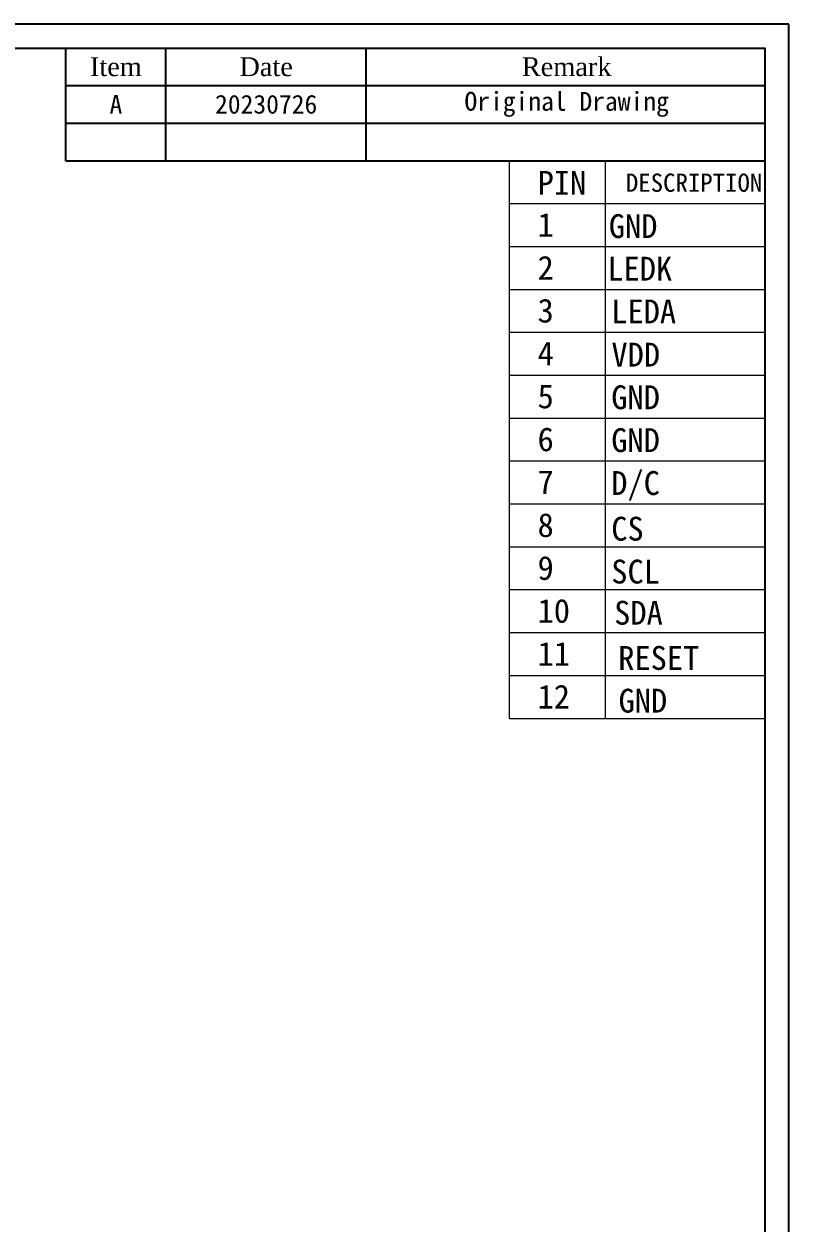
# Model space of a CAD drawing. Header units: millimetres. Extents: x 1414 to 1578, y 492 to 601.
# Drawn here: x 1534.5 to 1577.8, y 532.6 to 600.6 of the extents above; entities that cross this region are included whole.
import ezdxf

# ---------------------------------------------------------------- set-up
doc = ezdxf.new("R2010")
doc.units = ezdxf.units.MM
doc.layers.add('Frame', color=7, linetype='Continuous')
doc.styles.add('宋体', font='')
doc.styles.get('宋体').set_extended_font_data('SimSun')

msp = doc.modelspace()

# ---------------------------------------------------------------- linework, layer by layer
at = {"linetype": 'Continuous', "lineweight": 0}
for p, q in [((1567.44, 561.27), (1567.44, 592.867)), ((1561.99, 590.437), (1576.473, 590.437)), ((1561.99, 588.006), (1576.473, 588.006)), ((1561.99, 585.576), (1576.473, 585.576)), ((1561.99, 583.145), (1576.473, 583.145)), ((1561.99, 580.715), (1576.473, 580.715)), ((1561.99, 578.284), (1576.473, 578.284)), ((1561.99, 575.854), (1576.473, 575.854)), ((1561.99, 573.423), (1576.473, 573.423)), ((1561.99, 570.992), (1576.473, 570.992)), ((1561.99, 568.562), (1576.473, 568.562)), ((1561.99, 566.131), (1576.473, 566.131)), ((1561.99, 563.701), (1576.473, 563.701)), ((1561.99, 561.27), (1576.473, 561.27))]:
    msp.add_line(p, q, dxfattribs=at)
msp.add_lwpolyline([(1561.99, 561.27), (1561.99, 592.867), (1576.473, 592.867), (1576.473, 561.27)], dxfattribs=at)
at = {"layer": 'Frame', "color": 7}
for p, q in [((1536.848, 592.867), (1536.848, 599.254)), ((1542.525, 592.867), (1542.525, 599.254)), ((1553.879, 592.867), (1553.879, 599.254)), ((1536.848, 597.125), (1576.473, 597.125)), ((1536.848, 594.996), (1576.473, 594.996)), ((1536.848, 594.996), (1576.473, 594.996)), ((1536.848, 592.867), (1576.473, 592.867))]:
    msp.add_line(p, q, dxfattribs=at)
for points in [[(1577.836, 600.617), (1414.269, 600.617), (1414.269, 491.572), (1577.836, 491.572)], [(1576.473, 492.935), (1415.632, 492.935), (1415.632, 599.254), (1576.473, 599.254)]]:
    msp.add_lwpolyline(points, close=True, dxfattribs=at)

# ---------------------------------------------------------------- texts
at = {"linetype": 'Continuous', "lineweight": 0, "style": '宋体'}
for s, height, p in [('PIN', 1.3503, (1563.586, 590.943)), ('DESCRIPTION', 1.03328, (1568.59, 591.108)), ('1', 1.35, (1563.586, 588.561)), ('GND', 1.3503, (1567.625, 588.49)), ('2', 1.35, (1563.586, 586.13)), ('LEDK', 1.3503, (1567.539, 586.077)), ('3', 1.35, (1563.586, 583.7)), ('LEDA', 1.3503, (1567.763, 583.652)), ('4', 1.35, (1563.586, 581.269)), ('VDD', 1.3503, (1567.771, 581.205)), ('5', 1.35, (1563.586, 578.839)), ('GND', 1.3503, (1567.763, 578.79)), ('6', 1.35, (1563.586, 576.408)), ('GND', 1.3503, (1567.763, 576.36)), ('D/C', 1.3503, (1567.763, 573.929)), ('7', 1.35, (1563.586, 573.978)), ('8', 1.35, (1563.586, 571.547)), ('CS', 1.3503, (1567.763, 571.341)), ('9', 1.35, (1563.586, 569.117)), ('SCL', 1.3503, (1567.763, 568.911)), ('10', 1.3502, (1563.586, 566.686)), ('SDA', 1.3503, (1567.927, 566.578)), ('11', 1.3502, (1563.586, 564.255)), ('RESET', 1.3503, (1568.155, 564.017)), ('12', 1.3502, (1563.586, 561.825)), ('GND', 1.3503, (1568.176, 561.596))]:
    msp.add_text(s, height=height, dxfattribs=at).set_placement(p)
at = {"layer": 'Frame', "color": 7, "attachment_point": 5, "style": '宋体'}
for s, insert, char_height in [('{\\fTimes New Roman|b0|i0|c0|p18;Item}', (1539.687, 598.19), 1.06445), ('{\\fTimes New Roman|b0|i0|c0|p18;Date}', (1548.202, 598.19), 1.06445), ('{\\fTimes New Roman|b0|i0|c0|p18;Remark}', (1565.234, 598.19), 1.06445), ('A', (1539.687, 596.061), 1.064), ('20230726', (1548.202, 596.061), 1.0644), ('Original Drawing', (1565.234, 596.061), 1.06445)]:
    msp.add_mtext(s, dxfattribs=dict(at, insert=insert, char_height=char_height))

doc.saveas('drawing.dxf')
